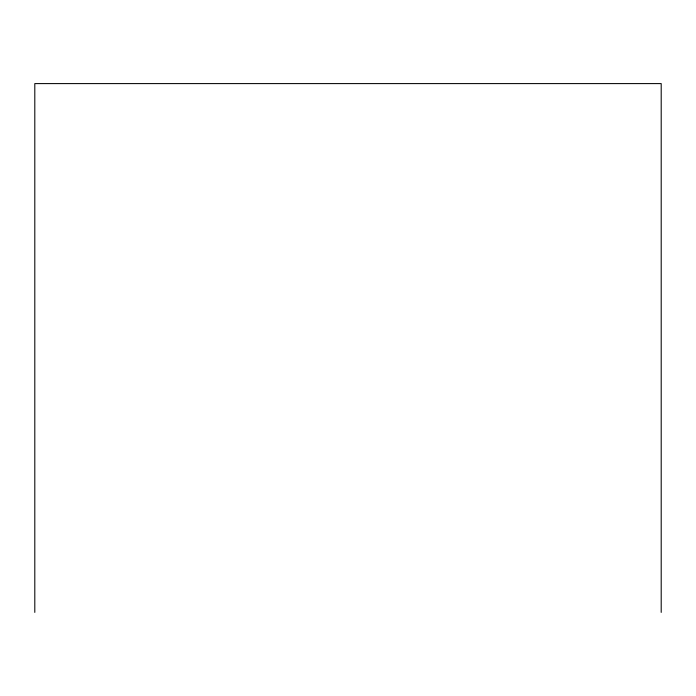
<?xml version="1.0" encoding="UTF-8"?>
<svg xmlns="http://www.w3.org/2000/svg" width="696" height="696" viewBox="0 0 696 696"><rect width="100%" height="100%" fill="white"/><g stroke="black" fill="none" stroke-linecap="round" stroke-linejoin="round"><path stroke-width="1.04" d="M661.2 612.402L661.2 83.598L34.8 83.598L34.8 612.402"/></g></svg>
